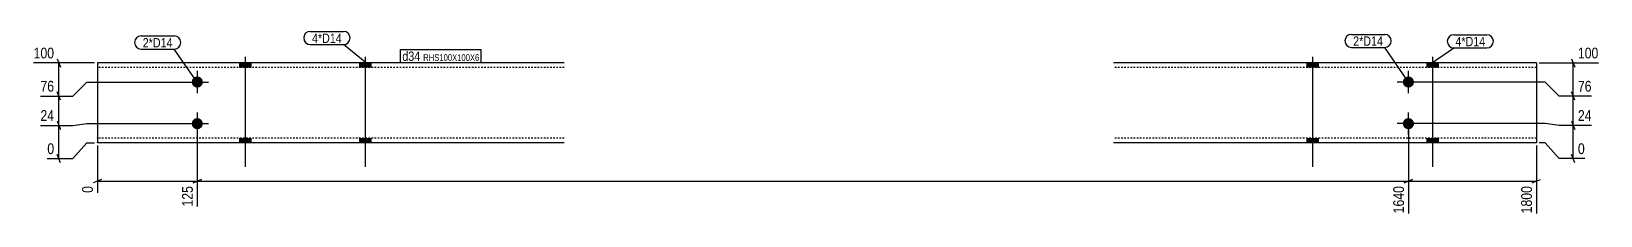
# Model space of a CAD drawing. Header units: millimetres. Extents: x 8 to 10264, y 8 to 238.
# Drawn here: x 8 to 1971, y 8 to 238 of the extents above.
import ezdxf

# ---------------------------------------------------------------- set-up
doc = ezdxf.new("R2010")
doc.units = ezdxf.units.MM
doc.linetypes.add('DXK_LINE_DOT2', pattern=[3.9198, 1.9599, -1.9599])
for name, color, linetype in [('MÅLSÆTNING', 7, 'Continuous'), ('STÅL', 7, 'Continuous'), ('TEKST', 7, 'Continuous')]:
    doc.layers.add(name, color=color, linetype=linetype)
doc.styles.add('Arial Narrow', font='ARIALN.TTF', dxfattribs={"height": 0.2})

msp = doc.modelspace()

# ---------------------------------------------------------------- hatches: boundary and pattern name
at = {"layer": 'STÅL', "linetype": 'Continuous'}
for points in [[(268.2, 192.6), (282.2, 192.6), (282.2, 198.6), (268.2, 198.6)], [(268.2, 192.6), (282.2, 192.6), (282.2, 198.6), (268.2, 198.6)], [(418.2, 192.6), (432.2, 192.6), (432.2, 198.6), (418.2, 198.6)], [(418.2, 192.6), (432.2, 192.6), (432.2, 198.6), (418.2, 198.6)], [(1603.2, 192.6), (1617.2, 192.6), (1617.2, 198.6), (1603.2, 198.6)], [(1603.2, 192.6), (1617.2, 192.6), (1617.2, 198.6), (1603.2, 198.6)], [(1753.2, 192.6), (1767.2, 192.6), (1767.2, 198.6), (1753.2, 198.6)], [(1753.2, 192.6), (1767.2, 192.6), (1767.2, 198.6), (1753.2, 198.6)], [(215.2, 181.6, -1), (215.2, 167.6, -1)], [(1730.2, 167.6, -1), (1730.2, 181.6, -1)], [(215.2, 129.6, -1), (215.2, 115.6, -1)], [(1730.2, 115.6, -1), (1730.2, 129.6, -1)], [(268.2, 98.6), (282.2, 98.6), (282.2, 104.6), (268.2, 104.6)], [(268.2, 98.6), (282.2, 98.6), (282.2, 104.6), (268.2, 104.6)], [(418.2, 98.6), (432.2, 98.6), (432.2, 104.6), (418.2, 104.6)], [(418.2, 98.6), (432.2, 98.6), (432.2, 104.6), (418.2, 104.6)], [(1603.2, 98.6), (1617.2, 98.6), (1617.2, 104.6), (1603.2, 104.6)], [(1603.2, 98.6), (1617.2, 98.6), (1617.2, 104.6), (1603.2, 104.6)], [(1753.2, 98.6), (1767.2, 98.6), (1767.2, 104.6), (1753.2, 104.6)], [(1753.2, 98.6), (1767.2, 98.6), (1767.2, 104.6), (1753.2, 104.6)]]:
    msp.add_hatch(color=3, dxfattribs=at).paths.add_polyline_path(points)

# ---------------------------------------------------------------- linework, layer by layer
at = {"layer": 'MÅLSÆTNING', "color": 7, "linetype": 'Continuous'}
for p, q in [((86.7, 198.6), (10.5, 198.6)), ((39.9, 203.8), (44.1, 193.3)), ((42, 157.1), (42, 198.6)), ((1893.7, 198.6), (1967.8, 198.6)), ((1934.2, 203.8), (1938.4, 193.3)), ((1936.3, 157.1), (1936.3, 198.6)), ((19, 157.1), (59.5, 157.1)), ((19, 157.1), (59.5, 157.1)), ((44.1, 151.8), (39.9, 162.3)), ((44.1, 151.8), (39.9, 162.3)), ((42, 120.5), (42, 157.1)), ((59.5, 157.1), (77, 174.6)), ((59.5, 157.1), (77, 174.6)), ((77, 174.6), (211.7, 174.6)), ((77, 174.6), (211.7, 174.6)), ((1901.3, 174.6), (1733.7, 174.6)), ((1901.3, 174.6), (1733.7, 174.6)), ((1918.8, 157.1), (1901.3, 174.6)), ((1918.8, 157.1), (1901.3, 174.6)), ((1959.3, 157.1), (1918.8, 157.1)), ((1959.3, 157.1), (1918.8, 157.1)), ((1938.4, 151.8), (1934.2, 162.3)), ((1938.4, 151.8), (1934.2, 162.3)), ((1936.3, 120.5), (1936.3, 157.1)), ((19, 120.5), (59.5, 120.5)), ((19, 120.5), (59.5, 120.5)), ((39.9, 125.7), (44.1, 115.2)), ((39.9, 125.7), (44.1, 115.2)), ((42, 79), (42, 120.5)), ((59.5, 120.5), (77, 122.6)), ((59.5, 120.5), (77, 122.6)), ((77, 122.6), (211.7, 122.6)), ((77, 122.6), (211.7, 122.6)), ((215.2, 119.1), (215.2, 19)), ((215.2, 119.1), (215.2, 19)), ((1730.2, 119.1), (1730.2, 10.5)), ((1730.2, 119.1), (1730.2, 10.5)), ((1901.3, 122.6), (1733.7, 122.6)), ((1901.3, 122.6), (1733.7, 122.6)), ((1918.8, 120.5), (1901.3, 122.6)), ((1918.8, 120.5), (1901.3, 122.6)), ((1959.3, 120.5), (1918.8, 120.5)), ((1959.3, 120.5), (1918.8, 120.5)), ((1934.2, 125.7), (1938.4, 115.2)), ((1934.2, 125.7), (1938.4, 115.2)), ((1936.3, 79), (1936.3, 120.5)), ((59.5, 79), (77, 98.6)), ((77, 98.6), (86.7, 98.6)), ((1901.3, 98.6), (1893.7, 98.6)), ((1918.8, 79), (1901.3, 98.6)), ((27.6, 79), (59.5, 79)), ((44.1, 73.7), (39.9, 84.2)), ((90.2, 95.1), (90.2, 36.1)), ((1890.2, 95.1), (1890.2, 10.5)), ((1950.7, 79), (1918.8, 79)), ((1938.4, 73.7), (1934.2, 84.2)), ((95.5, 52.7), (85, 48.5)), ((90.2, 50.6), (215.2, 50.6)), ((220.4, 52.7), (209.9, 48.5)), ((209.9, 48.5), (220.4, 52.7)), ((215.2, 50.6), (1730.2, 50.6)), ((1735.4, 52.7), (1724.9, 48.5)), ((1724.9, 48.5), (1735.4, 52.7)), ((1730.2, 50.6), (1890.2, 50.6)), ((1885, 48.5), (1895.5, 52.7))]:
    msp.add_line(p, q, dxfattribs=at)
at = {"layer": 'STÅL', "color": 2, "linetype": 'Continuous'}
for p, q in [((674.2, 198.6), (90.2, 198.6)), ((90.2, 198.6), (90.2, 99.5)), ((1890.2, 198.6), (1361.2, 198.6)), ((1890.2, 198.6), (1890.2, 98.6)), ((90.2, 98.6), (90.2, 99.5)), ((674.2, 98.6), (90.2, 98.6)), ((1890.2, 98.6), (1361.2, 98.6))]:
    msp.add_line(p, q, dxfattribs=at)
at = {"layer": 'STÅL', "color": 3, "linetype": 'Continuous'}
for p, q in [((268.2, 198.6), (268.2, 192.6)), ((268.2, 198.6), (268.2, 192.6)), ((275.2, 206.1), (275.2, 68.6)), ((275.2, 206.1), (275.2, 68.6)), ((282.2, 198.6), (282.2, 192.6)), ((282.2, 198.6), (282.2, 192.6)), ((418.2, 198.6), (418.2, 192.6)), ((418.2, 198.6), (418.2, 192.6)), ((425.2, 206.1), (425.2, 68.6)), ((425.2, 206.1), (425.2, 68.6)), ((432.2, 198.6), (432.2, 192.6)), ((432.2, 198.6), (432.2, 192.6)), ((1603.2, 198.6), (1603.2, 192.6)), ((1603.2, 198.6), (1603.2, 192.6)), ((1610.2, 206.1), (1610.2, 68.6)), ((1610.2, 206.1), (1610.2, 68.6)), ((1617.2, 198.6), (1617.2, 192.6)), ((1617.2, 198.6), (1617.2, 192.6)), ((1753.2, 198.6), (1753.2, 192.6)), ((1753.2, 198.6), (1753.2, 192.6)), ((1760.2, 206.1), (1760.2, 68.6)), ((1760.2, 206.1), (1760.2, 68.6)), ((1767.2, 198.6), (1767.2, 192.6)), ((1767.2, 198.6), (1767.2, 192.6)), ((215.2, 188.6), (215.2, 160.6)), ((1730.2, 160.6), (1730.2, 188.6)), ((201.2, 174.6), (229.2, 174.6)), ((1744.2, 174.6), (1716.2, 174.6)), ((201.2, 122.6), (229.2, 122.6)), ((215.2, 136.6), (215.2, 108.6)), ((1744.2, 122.6), (1716.2, 122.6)), ((1730.2, 108.6), (1730.2, 136.6)), ((268.2, 104.6), (268.2, 98.6)), ((268.2, 104.6), (268.2, 98.6)), ((282.2, 104.6), (282.2, 98.6)), ((282.2, 104.6), (282.2, 98.6)), ((418.2, 104.6), (418.2, 98.6)), ((418.2, 104.6), (418.2, 98.6)), ((432.2, 104.6), (432.2, 98.6)), ((432.2, 104.6), (432.2, 98.6)), ((1603.2, 104.6), (1603.2, 98.6)), ((1603.2, 104.6), (1603.2, 98.6)), ((1617.2, 104.6), (1617.2, 98.6)), ((1617.2, 104.6), (1617.2, 98.6)), ((1753.2, 104.6), (1753.2, 98.6)), ((1753.2, 104.6), (1753.2, 98.6)), ((1767.2, 104.6), (1767.2, 98.6)), ((1767.2, 104.6), (1767.2, 98.6))]:
    msp.add_line(p, q, dxfattribs=at)
at = {"layer": 'STÅL', "color": 7, "linetype": 'DXK_LINE_DOT2'}
for p, q in [((674.2, 192.6), (90.2, 192.6)), ((1890.2, 192.6), (1361.2, 192.6)), ((90.2, 104.6), (90.2, 105)), ((674.2, 104.6), (90.2, 104.6)), ((1890.2, 104.6), (1361.2, 104.6)), ((1890.2, 104.6), (1890.2, 105))]:
    msp.add_line(p, q, dxfattribs=at)

# ---------------------------------------------------------------- wipeouts: each hides what was drawn before it
at = {"color": 0}
for points in [[(396, 223.5), (396, 235.8), (358.7, 235.8), (358.7, 223.5)], [(184.3, 217.8), (184.3, 230.1), (147, 230.1), (147, 217.8)], [(1698.4, 219.9), (1698.4, 232.1), (1661.1, 232.1), (1661.1, 219.9)], [(1826.3, 219.4), (1826.3, 231.6), (1789, 231.6), (1789, 219.4)]]:
    msp.add_wipeout(points, dxfattribs=at).dxf.layer = 'TEKST'

# ---------------------------------------------------------------- next in the draw order: wipeouts: each hides what was drawn before it
at = {"color": 0, "linetype": 'Continuous'}
for points in [[(38.9, 201.4), (38.9, 221), (7.7, 221), (7.7, 201.4)], [(1970.6, 201.4), (1970.6, 221), (1939.4, 221), (1939.4, 201.4)], [(38.9, 159.9), (38.9, 179.5), (16.2, 179.5), (16.2, 159.9)], [(1962.1, 159.9), (1962.1, 179.5), (1939.4, 179.5), (1939.4, 159.9)], [(38.9, 123.3), (38.9, 142.9), (16.2, 142.9), (16.2, 123.3)], [(1962.1, 123.3), (1962.1, 142.9), (1939.4, 142.9), (1939.4, 123.3)], [(38.9, 81.8), (38.9, 101.4), (24.8, 101.4), (24.8, 81.8)], [(1953.5, 81.8), (1953.5, 101.4), (1939.4, 101.4), (1939.4, 81.8)], [(87.4, 47.4), (67.8, 47.4), (67.8, 33.3), (87.4, 33.3)], [(212.4, 47.4), (192.8, 47.4), (192.8, 16.2), (212.4, 16.2)], [(1727.4, 47.4), (1707.8, 47.4), (1707.8, 7.7), (1727.4, 7.7)], [(1887.4, 47.4), (1867.8, 47.4), (1867.8, 7.7), (1887.4, 7.7)]]:
    msp.add_wipeout(points, dxfattribs=at).dxf.layer = 'MÅLSÆTNING'
at = {"color": 0}
for points in [[(396, 223.5), (396, 235.8), (358.7, 235.8), (358.7, 223.5)], [(184.3, 217.8), (184.3, 230.1), (147, 230.1), (147, 217.8)], [(1698.4, 219.9), (1698.4, 232.1), (1661.1, 232.1), (1661.1, 219.9)], [(1826.3, 219.4), (1826.3, 231.6), (1789, 231.6), (1789, 219.4)], [(494.1, 201), (494.1, 213.3), (471.7, 213.3), (471.7, 201)]]:
    msp.add_wipeout(points, dxfattribs=at).dxf.layer = 'TEKST'

# ---------------------------------------------------------------- next in the draw order: linework, layer by layer
at = {"layer": 'TEKST', "color": 7, "linetype": 'Continuous'}
for p, q in [((356.6, 237.9), (398.1, 237.9)), ((144.9, 232.2), (186.4, 232.2)), ((356.6, 221.4), (398.1, 221.4)), ((425.2, 199.3), (398.1, 221.4)), ((1659, 234.2), (1700.5, 234.2)), ((1659, 217.8), (1700.5, 217.8)), ((1730.2, 174.6), (1700.5, 217.8)), ((1759.2, 198.3), (1786.9, 217.3)), ((1786.9, 233.7), (1828.4, 233.7)), ((1786.9, 217.3), (1828.4, 217.3)), ((144.9, 215.7), (186.4, 215.7)), ((215.2, 174.6), (186.4, 215.7))]:
    msp.add_line(p, q, dxfattribs=at)
for centre, radius, start, end in [((356.6, 229.7), 8.22, 90, 270), ((398.1, 229.7), 8.22, 270, 90), ((144.9, 224), 8.22, 90, 270), ((186.4, 224), 8.22, 270, 90), ((1659, 226), 8.22, 90, 270), ((1700.5, 226), 8.22, 270, 90), ((1786.9, 225.5), 8.23, 90, 270), ((1828.4, 225.5), 8.23, 270, 90)]:
    msp.add_arc(centre, radius, start, end, dxfattribs=at)

# ---------------------------------------------------------------- next in the draw order: texts
at = {"layer": 'MÅLSÆTNING', "color": 3, "linetype": 'Continuous', "style": 'Arial Narrow'}
for s, height, p in [('100', 13.36, (10.5, 204.2)), ('100', 13.36, (1942.2, 204.2)), ('76', 13.36, (19, 162.7)), ('76', 13.36, (1942.2, 162.7)), ('24', 13.36, (19, 126.1)), ('24', 13.36, (1942.2, 126.1)), ('0', 13.4, (27.6, 84.6)), ('0', 13.4, (1942.2, 84.6))]:
    msp.add_text(s, height=height, dxfattribs=at).set_placement(p)
for s, height, p in [('0', 13.4, (84.6, 36.1)), ('125', 13.36, (209.6, 19)), ('1640', 13.36, (1724.6, 10.5)), ('1800', 13.36, (1884.6, 10.5))]:
    msp.add_text(s, height=height, rotation=90.0002, dxfattribs=at).set_placement(p)
at = {"layer": 'TEKST', "color": 3, "style": 'Arial Narrow'}
for s, p in [('2*D14', (147, 217.8)), ('4*D14', (358.7, 223.5)), ('2*D14', (1661.1, 219.9)), ('4*D14', (1789, 219.4))]:
    msp.add_text(s, height=11.69, dxfattribs=at).set_placement(p)

# ---------------------------------------------------------------- next in the draw order: wipeouts: each hides what was drawn before it
at = {"color": 0}
msp.add_wipeout([(494.1, 201), (494.1, 213.3), (471.7, 213.3), (471.7, 201)], dxfattribs=at).dxf.layer = 'TEKST'

# ---------------------------------------------------------------- next in the draw order: linework, layer by layer
at = {"layer": 'TEKST', "color": 7, "linetype": 'Continuous'}
msp.add_line((469.6, 198.9), (469.6, 215.4), dxfattribs=at)

# ---------------------------------------------------------------- next in the draw order: wipeouts: each hides what was drawn before it
at = {"color": 0}
msp.add_wipeout([(568.1, 201), (568.1, 209.8), (497.8, 209.8), (497.8, 201)], dxfattribs=at).dxf.layer = 'TEKST'

# ---------------------------------------------------------------- next in the draw order: wipeouts: each hides what was drawn before it
msp.add_wipeout([(568.1, 201), (568.1, 209.8), (497.8, 209.8), (497.8, 201)], dxfattribs=at).dxf.layer = 'TEKST'

# ---------------------------------------------------------------- next in the draw order: linework, layer by layer
at = {"layer": 'TEKST', "color": 7, "linetype": 'Continuous'}
for p, q in [((469.6, 215.4), (570.2, 215.4)), ((469.6, 198.9), (570.2, 198.9)), ((570.2, 198.9), (570.2, 215.4))]:
    msp.add_line(p, q, dxfattribs=at)

# ---------------------------------------------------------------- next in the draw order: texts
at = {"layer": 'TEKST', "color": 3, "style": 'Arial Narrow'}
for s, height, p in [('d34', 11.69, (471.7, 201)), ('RHS100X100X6', 8.351, (497.8, 201))]:
    msp.add_text(s, height=height, dxfattribs=at).set_placement(p)

doc.saveas('drawing.dxf')
